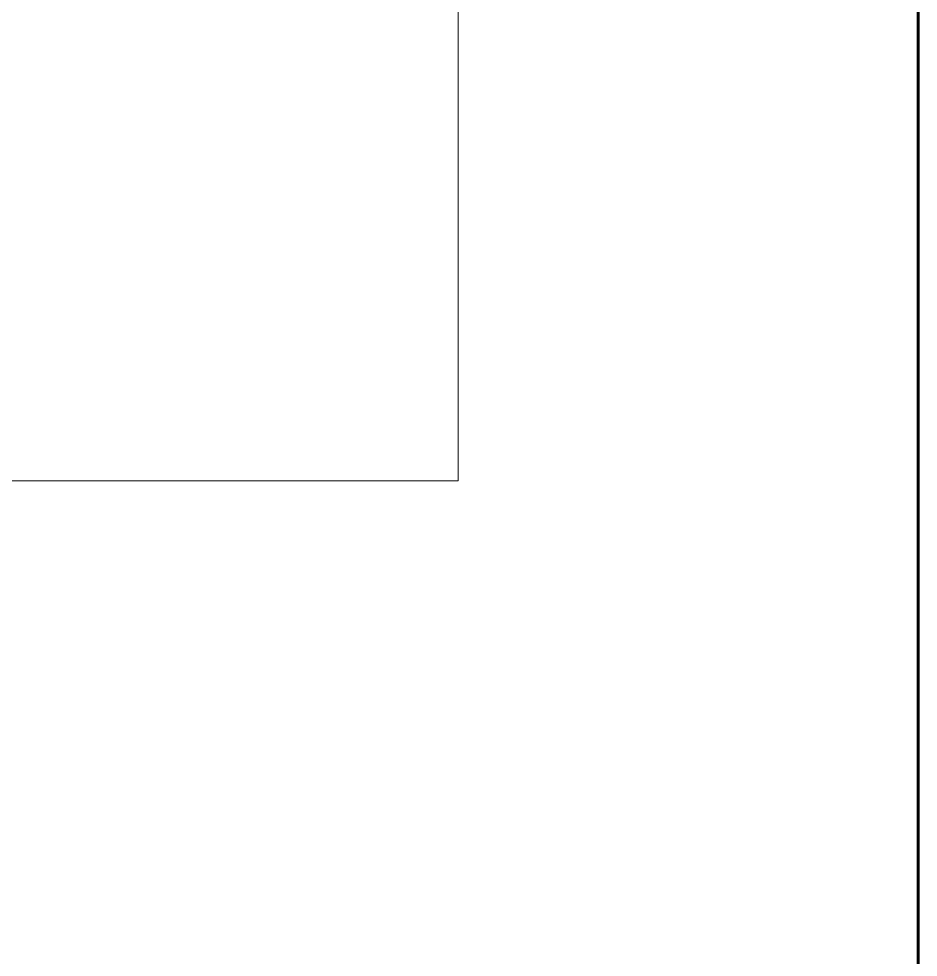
# Model space of a CAD drawing. Header units: millimetres. Extents: x -85362 to 12792, y -54701 to -36522.
# Drawn here: x 7829 to 10222, y -47814 to -45318 of the extents above; entities that cross this region are included whole.
import ezdxf
from ezdxf.enums import TextEntityAlignment as Align

# ---------------------------------------------------------------- set-up
doc = ezdxf.new("R2010")
doc.units = ezdxf.units.MM
doc.header["$MEASUREMENT"] = 0
for name, color, linetype, lineweight in [('Bao', 2, 'Continuous', 0), ('Khungten_LCDI', 7, 'Continuous', 5), ('LC Net thay', 7, 'Continuous', 25), ('LC Text1', 3, 'Continuous', 20), ('Text', 2, 'Continuous', 0)]:
    doc.layers.add(name, color=color, linetype=linetype, lineweight=lineweight)
doc.styles.add('Khungten', font='', dxfattribs={"width": 0.9, "height": 5000})
doc.styles.add('Title', font='', dxfattribs={"width": 0.8})
doc.styles.get('Khungten').set_extended_font_data('.VnAvantH')
doc.styles.get('Title').set_extended_font_data('.VnBlackH')

# ---------------------------------------------------------------- blocks, each defined once
blk = doc.blocks.new('lcdi fix')
at = {"layer": 'Khungten_LCDI', "color": 5, "lineweight": 60}
blk.add_line((36600, 14650), (36600, -14650), dxfattribs=at)
at = {"color": 7, "style": 'Khungten', "width": 0.8}
for tag, p in [('REVISION', (39498.8, -10746.3)), ('NGAYHT', (39546.1, -11609.4))]:
    blk.add_attdef(tag, text='', height=200, dxfattribs=at).set_placement(p, align=Align.CENTER)
at = {"layer": 'LC Text1', "style": 'Title', "width": 1.485915}
for tag, p, p2 in [('TENBANVE1', (36912.7, -8885.8), (40339.1, -8885.8)), ('TENBANVE2', (36912.7, -9562.5), (40339.1, -9562.5))]:
    blk.add_attdef(tag, text='', height=250, dxfattribs=at).set_placement(p, p2, align=Align.FIT)
at = {"layer": 'LC Text1', "style": 'Title', "width": 0.7}
blk.add_attdef('SOBANVE', text='', height=250, dxfattribs=at).set_placement((39562, -13896.2), align=Align.CENTER)

msp = doc.modelspace()

# ---------------------------------------------------------------- linework, layer by layer
at = {"layer": 'Bao'}
msp.add_line((8997.5, -37697), (8997.5, -46547), dxfattribs=at)
at = {"layer": 'Text'}
msp.add_line((-577.5, -46547), (8997.5, -46547), dxfattribs=at)

# ---------------------------------------------------------------- block references
at = {"layer": 'LC Net thay', "xscale": 0.6120766616163446, "yscale": 0.6120766616163446, "zscale": 0.6120766616163446}
msp.add_blockref('lcdi fix', (-12180.3, -45611.3), dxfattribs=at)

doc.saveas('drawing.dxf')
